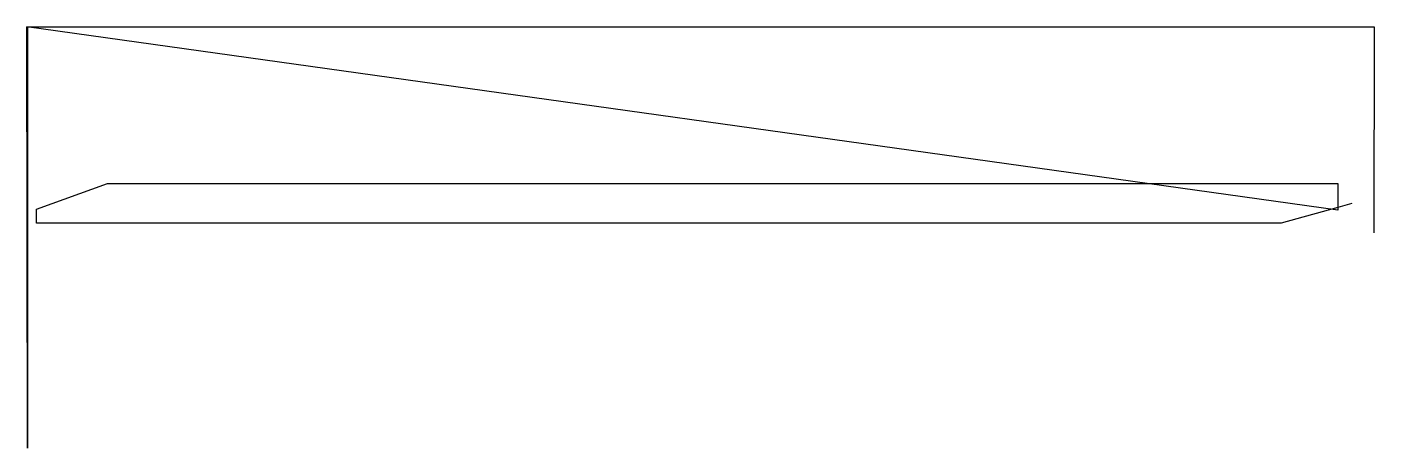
# Model space of a CAD drawing. Header units: metres. Extents: x 0 to 2857, y 0 to 894.
import ezdxf

# ---------------------------------------------------------------- set-up
doc = ezdxf.new("R2010")
doc.units = ezdxf.units.M

msp = doc.modelspace()

# ---------------------------------------------------------------- linework, layer by layer
at = {"layer": 'TOOL_0'}
for p, q in [((2780.72, 504.757), (0, 893.544)), ((0, 893.544), (1, 893.544)), ((1, 0), (0, 893.544)), ((0, 893.544), (1, 893.544)), ((1, 893.544), (1, 0)), ((1, 893.544), (2857.264, 893.544)), ((2857.264, 893.544), (2856.585, 457.658)), ((20.22, 506.579), (170.838, 561.399)), ((170.838, 561.399), (2780.72, 561.399)), ((2780.72, 561.399), (2780.72, 510.077)), ((2809.779, 519.052), (2780.72, 510.077)), ((20.22, 476.899), (20.22, 506.579)), ((2780.72, 510.077), (2660.071, 476.899)), ((2780.72, 510.077), (2780.72, 504.757)), ((2660.071, 476.899), (20.22, 476.899)), ((2856.585, 457.658), (2856.583, 456.658))]:
    msp.add_line(p, q, dxfattribs=at)

doc.saveas('drawing.dxf')
